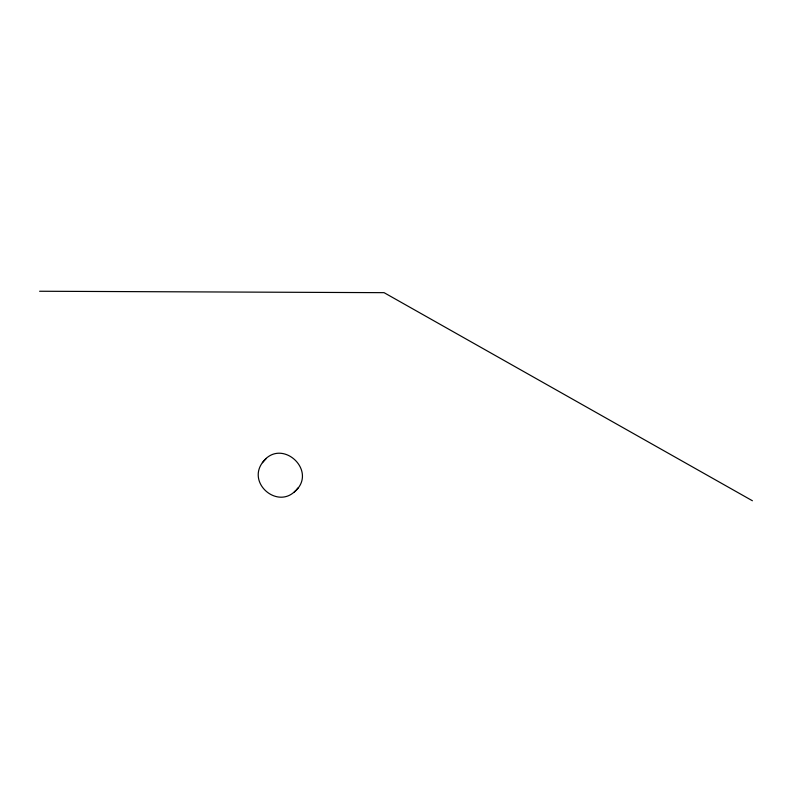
<?xml version="1.0" encoding="UTF-8"?>
<svg xmlns="http://www.w3.org/2000/svg" width="792" height="792" viewBox="0 0 792 792"><rect width="100%" height="100%" fill="white"/><g stroke="black" fill="none" stroke-linecap="round" stroke-linejoin="round"><path stroke-width="1.19" d="M294.297 492.04C319.077 471.24 281.12 436.303 262.399 462.686C246.856 483.773 278.368 509.87 295.921 490.278M262.399 462.686L264.162 460.776M264.716 460.172L266.34 458.41M296.475 489.674L298.238 487.763M39.6 291.248L384.07 292.664L752.4 500.752"/></g></svg>
